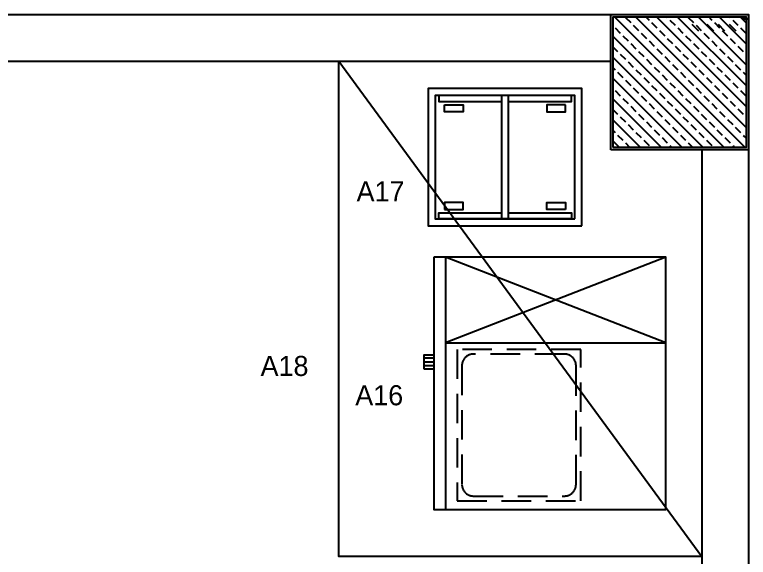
# Model space of a CAD drawing. Header units: millimetres. Extents: x 7703 to 14147, y -5820 to 95.
# Drawn here: x 12553.4 to 12868.4, y -3293.8 to -3060.7 of the extents above; entities that cross this region are included whole.
import ezdxf
from ezdxf.enums import TextEntityAlignment as Align

# ---------------------------------------------------------------- set-up
doc = ezdxf.new("R2010")
doc.units = ezdxf.units.MM
doc.linetypes.add('DASHED', pattern=[19.05, 12.7, -6.35])
doc.layers.add('kolon', color=211, linetype='Continuous', lineweight=35)
doc.layers.add('Kıtc-002 Çizgi', color=7, linetype='Continuous')
doc.layers.add('S2000-002 Çizgi', color=7, linetype='Continuous')
doc.styles.add('TAKSİM', font='GOTHIC.TTF', dxfattribs={"height": 20})

# ---------------------------------------------------------------- blocks, each defined once
blk = doc.blocks.new('Entity4274')
at = {"layer": 'kolon', "color": 251, "linetype": 'Continuous', "lineweight": -3}
blk.add_lwpolyline([(98.3465, 10.0026), (98.375, 10.0311)], dxfattribs=at)
blk = doc.blocks.new('Entity4275')
at = {"layer": 'kolon', "color": 251, "linetype": 'Continuous', "lineweight": -3}
blk.add_lwpolyline([(98.3465, 10.0514), (98.375, 10.0799)], dxfattribs=at)
blk = doc.blocks.new('Entity4276')
at = {"layer": 'kolon', "color": 251, "linetype": 'Continuous', "lineweight": -3}
blk.add_lwpolyline([(98.3465, 10.1001), (98.375, 10.1286)], dxfattribs=at)
blk = doc.blocks.new('Entity4277')
at = {"layer": 'kolon', "color": 251, "linetype": 'Continuous', "lineweight": -3}
blk.add_lwpolyline([(98.3465, 10.1651), (98.375, 10.1936)], dxfattribs=at)
blk = doc.blocks.new('Entity4287')
at = {"layer": 'kolon', "color": 251, "linetype": 'Continuous', "lineweight": -3}
blk.add_lwpolyline([(98.4001, 9.975), (98.4001, 9.9499)], dxfattribs=at)
blk = doc.blocks.new('A$C07527DD4')
at = {"layer": 'S2000-002 Çizgi'}
h = blk.add_hatch(dxfattribs=at)
h.set_pattern_fill('LINE', color=256, scale=0.5, angle=90, style=0)
h.set_pattern_definition([(90, (-1217.7484, -3768.8105), (-1.5875, 1e-16), [])])
h.paths.add_polyline_path([(48.01, 4.26), (41.87, 4.26), (41.87, 0), (48.01, 0)])
for p, q in [((0, 103.86), (36.68, 9.26)), ((36.68, 103.86), (0, 9.26)), ((36.68, 9.26), (36.68, 103.86)), ((0, 9.26), (108.4, 9.26))]:
    blk.add_line(p, q, dxfattribs=at)
for points in [[(0, 4.26), (108.4, 4.26), (108.4, 103.86), (0, 103.86)], [(48.01, 0), (41.87, 0), (41.87, 4.26), (48.01, 4.26)]]:
    blk.add_lwpolyline(points, close=True, dxfattribs=at)
at = {"layer": 'S2000-002 Çizgi', "linetype": 'DASHED'}
blk.add_lwpolyline([(39.56, 67.26), (39.56, 14.26), (104.56, 14.26), (104.56, 67.26)], close=True, dxfattribs=at)
blk.add_lwpolyline([(41.56, 60.26), (41.56, 21.26, 0.414214), (46.56, 16.26), (97.56, 16.26, 0.414214), (102.56, 21.26), (102.56, 60.26, 0.414214), (97.56, 65.26), (46.56, 65.26, 0.414214)], format="xyb", close=True, dxfattribs=at)
blk = doc.blocks.new('A$C7A461B3E')
at = {"layer": 'S2000-002 Çizgi'}
for points in [[(0, 0), (59, 0), (59, 66), (0, 66)], [(3, 3), (56, 3), (56, 63), (3, 63)], [(7, 59), (7, 51), (10.05, 51), (10.05, 59)], [(52, 59), (52, 51), (48.95, 51), (48.95, 59)], [(3, 31.5), (56, 31.5), (56, 34.5), (3, 34.5)], [(7, 7), (7, 15), (10.05, 15), (10.05, 7)], [(52, 7), (52, 15), (48.95, 15), (48.95, 7)]]:
    blk.add_lwpolyline(points, close=True, dxfattribs=at)
for points in [[(5.63, 31.5), (5.63, 4.42), (3, 4.42), (3, 61.36), (5.63, 61.36), (5.63, 34.5)], [(53.37, 31.5), (53.37, 4.42), (56, 4.42), (56, 61.36), (53.37, 61.36), (53.37, 34.5)]]:
    blk.add_lwpolyline(points, dxfattribs=at)

msp = doc.modelspace()

# ---------------------------------------------------------------- hatches: boundary and pattern name
h = msp.add_hatch()
h.set_pattern_fill('ANSI33', color=256, angle=90)
h.set_pattern_definition([(135, (19373.621, 5803.702), (-4.490128, -4.490128), []), (135, (19373.621, 5808.1924), (-4.490128, -4.490128), [3.175, -1.5875])])
h.paths.add_polyline_path([(12810.4, -3117.72), (12867.4, -3117.72), (12867.4, -3061.72), (12810.4, -3061.72)])

# ---------------------------------------------------------------- linework, layer by layer
for points in [[(12809.4, -3118.72), (12809.4, -3060.72), (12868.4, -3060.72), (12868.4, -3118.72)], [(12810.4, -3117.72), (12810.4, -3061.72), (12867.4, -3061.72), (12867.4, -3117.72)], [(12810.4, -3117.72), (12810.4, -3061.72), (12867.4, -3061.72), (12867.4, -3117.72)]]:
    msp.add_lwpolyline(points, close=True)
at = {"layer": 'Kıtc-002 Çizgi'}
for p, q in [((12162.4, -3060.72), (12809.4, -3060.72)), ((12162.4, -3080.72), (12809.4, -3080.72)), ((12692.61, -3080.72), (12848.4, -3293.42)), ((12848.4, -3118.72), (12848.4, -3739.72)), ((12868.4, -3118.72), (12868.4, -3739.72))]:
    msp.add_line(p, q, dxfattribs=at)
msp.add_lwpolyline([(12848.4, -3118.72), (12848.4, -3293.42), (12692.61, -3293.42), (12692.61, -3080.72), (12809.4, -3080.72)], dxfattribs=at)

# ---------------------------------------------------------------- block references
at = {"layer": 'kolon', "xscale": 99.00638094629288, "yscale": 99.00638094629288, "zscale": 99.00638094629288, "rotation": 90}
for name in ['Entity4287', 'Entity4277', 'Entity4276', 'Entity4275', 'Entity4274']:
    msp.add_blockref(name, (13853.5, -12804.72), dxfattribs=at)
at = {"layer": 'S2000-002 Çizgi'}
for name, p, rotation in [('A$C7A461B3E', (12796.94, -3151.44), 90), ('A$C07527DD4', (12729.16, -3164.94), 270)]:
    msp.add_blockref(name, p, dxfattribs=dict(at, rotation=rotation))

# ---------------------------------------------------------------- texts
at = {"style": 'TAKSİM'}
for s, p in [('A17', (12710.49, -3140.93)), ('A18', (12669.27, -3215.92)), ('A16', (12709.92, -3228.52))]:
    msp.add_text(s, height=8.64, dxfattribs=at).set_placement(p, align=Align.CENTER)

doc.saveas('drawing.dxf')
